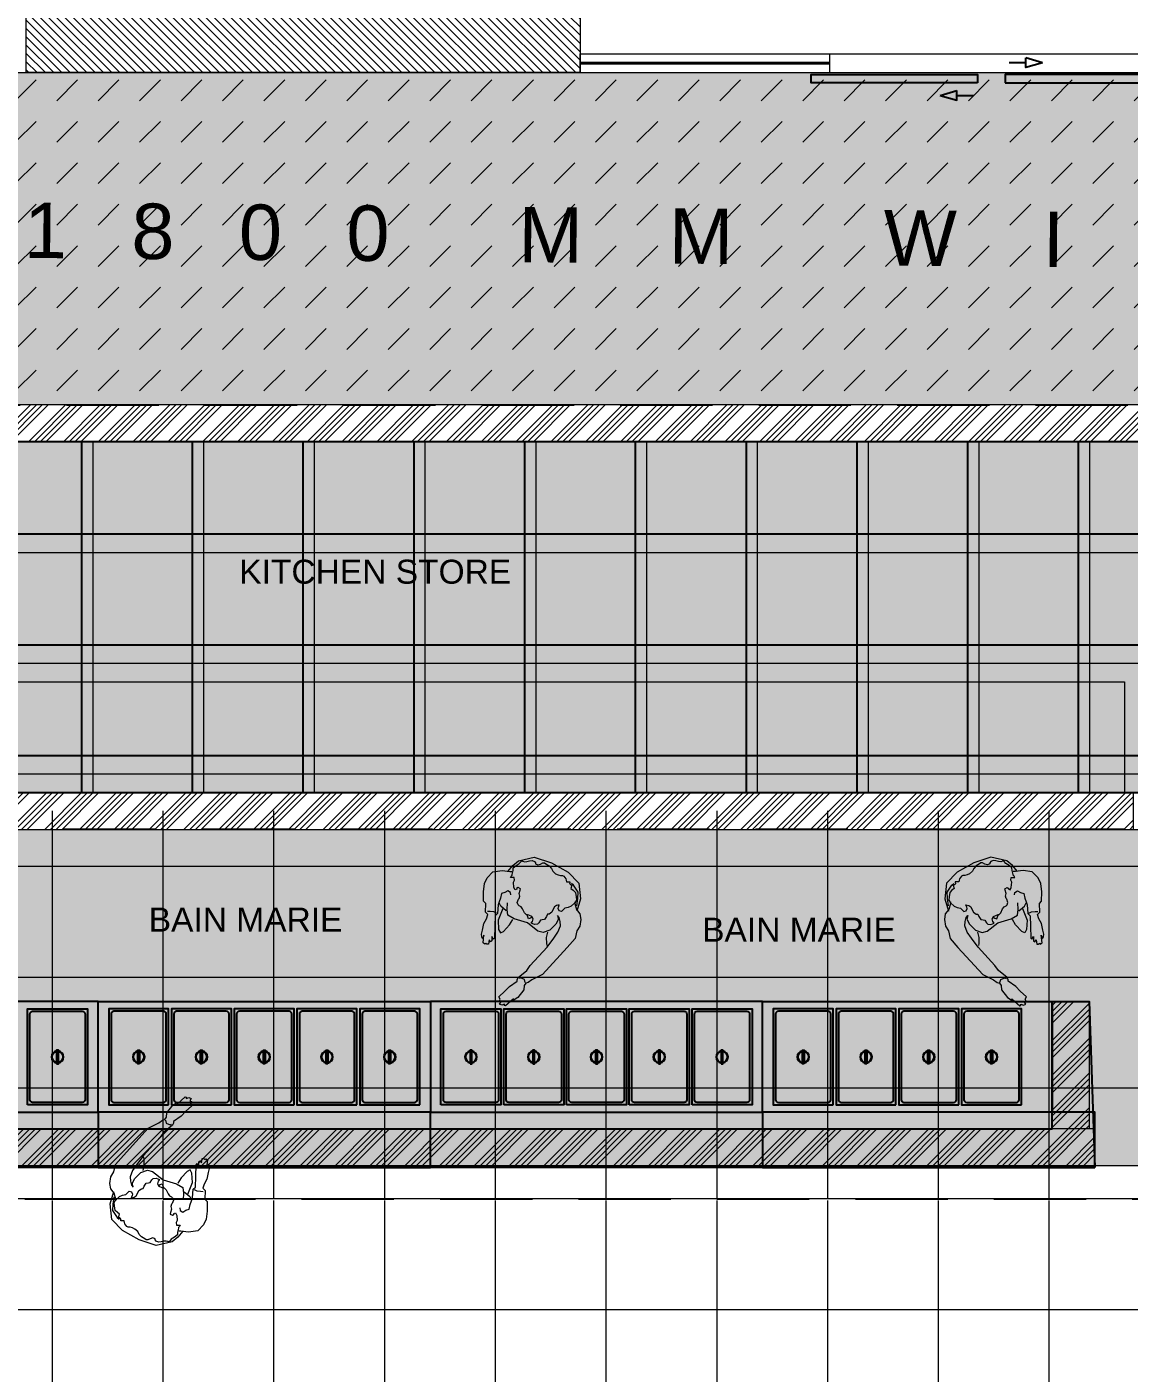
# Model space of a CAD drawing. Header units: millimetres. Extents: x 2335845 to 2509607, y 289014 to 361737.
# Drawn here: x 2375848 to 2381818, y 301757 to 309048 of the extents above; entities that cross this region are included whole.
import ezdxf

# ---------------------------------------------------------------- set-up
doc = ezdxf.new("R2010")
doc.units = ezdxf.units.MM
doc.linetypes.add('DASHED', pattern=[0.75, 0.5, -0.25])
for name, color, linetype, lineweight in [('150 mm WALL', 134, 'Continuous', 25), ('A-PLAN-COLUMN', 3, 'Continuous', 0), ('A-PLAN-RCC-HATCH', 8, 'Continuous', 13), ('AR_01_WALL', 134, 'Continuous', 20), ('AR_FURNITURE_MODULAR', 20, 'Continuous', 18), ('GLASS', 170, 'Continuous', 20), ('I-Human', 9, 'Continuous', 9), ('K - Equipment', 7, 'Continuous', 25), ('TOA-FC-GYPSUM', 250, 'Continuous', 5), ('TOA-FL-CPT-1', 8, 'Continuous', 5), ('TOA-FL-TILE-2', 8, 'Continuous', 5), ('TOA-FL-TILE-3', 8, 'Continuous', 5)]:
    doc.layers.add(name, color=color, linetype=linetype, lineweight=lineweight)
for name, color, linetype in [('DOOR', 5, 'Continuous'), ('FLOOR MARK', 7, 'Continuous'), ('I-FUR', 7, 'Continuous'), ('PASSAGE LINEOUT', 7, 'Continuous'), ('ROOM TEXT', 3, 'Continuous'), ('TOA-FC-MODULAR', 7, 'Continuous')]:
    doc.layers.add(name, color=color, linetype=linetype)
doc.styles.add('2MM', font='arial.ttf')
doc.styles.add('ARIAL', font='arial.ttf')
pattern_1 = [(135, (951725.34, 6184.83), (-94.29269, -94.29269), []), (135, (951725.34, 6216.26), (-94.29269, -94.29269), []), (135, (951725.34, 6247.69), (-94.29269, -94.29269), []), (135, (951725.34, 6279.12), (-94.29269, -94.29269), [])]

# ---------------------------------------------------------------- blocks, each defined once
blk = doc.blocks.new('FDFSDFD')
at = {"layer": 'I-Human'}
for p, q in [((-1774290.5, -879044.5), (-1774265.7, -879026.4)), ((-1774265.7, -879026.4), (-1774231.1, -879014.8)), ((-1774231.1, -879014.8), (-1774201.3, -879016.5)), ((-1774201.3, -879016.5), (-1774160.1, -879006.6)), ((-1774160.1, -879006.6), (-1774097.4, -879021.4)), ((-1774097.4, -879021.4), (-1773904.3, -879072.6)), ((-1774434, -879127), (-1774363.1, -879079.2)), ((-1774389.5, -879107.2), (-1774412.6, -879146.8)), ((-1774358.1, -879092.3), (-1774389.5, -879107.2)), ((-1774381.9, -879120.2), (-1774361.7, -879105.1)), ((-1774363.1, -879079.2), (-1774295.4, -879066)), ((-1774361.7, -879105.1), (-1774346.6, -879095)), ((-1774320.2, -879079.2), (-1774358.1, -879092.3)), ((-1774346.6, -879095), (-1774329.8, -879096.7)), ((-1774335.5, -879098.5), (-1774326.8, -879095.6)), ((-1774329.8, -879096.7), (-1774304.6, -879105.1)), ((-1774326.8, -879095.6), (-1774302, -879070.9)), ((-1774304.6, -879105.1), (-1774291.1, -879116.8)), ((-1774302, -879070.9), (-1774290.5, -879044.5)), ((-1774183.2, -879107.2), (-1774203, -879120.4)), ((-1774146.9, -879103.9), (-1774183.2, -879107.2)), ((-1774107.3, -879108.8), (-1774146.9, -879103.9)), ((-1774047.9, -879118.7), (-1774107.3, -879108.8)), ((-1773904.3, -879072.6), (-1773853.1, -879110.5)), ((-1773853.1, -879110.5), (-1773830, -879122)), ((-1774460.5, -879204.5), (-1774434, -879127)), ((-1774418.9, -879172.3), (-1774412.2, -879168.9)), ((-1774415.6, -879177.3), (-1774418.9, -879172.3)), ((-1774410.5, -879189.1), (-1774415.6, -879177.3)), ((-1774412.6, -879146.8), (-1774413.9, -879160.5)), ((-1774412.2, -879168.9), (-1774410.5, -879170.6)), ((-1774410.5, -879170.6), (-1774407.2, -879160.5)), ((-1774407.2, -879153.8), (-1774388.7, -879150.4)), ((-1774407.2, -879160.5), (-1774407.2, -879153.8)), ((-1774388.7, -879150.4), (-1774387, -879135.3)), ((-1774387, -879135.3), (-1774381.9, -879120.2)), ((-1774291.1, -879116.8), (-1774279.3, -879131.9)), ((-1774269.2, -879163.9), (-1774281, -879165.6)), ((-1774281, -879165.6), (-1774270.9, -879177.3)), ((-1774279.3, -879131.9), (-1774255.8, -879138.7)), ((-1774270.9, -879177.3), (-1774260.8, -879184)), ((-1774260.8, -879162.2), (-1774269.2, -879163.9)), ((-1774252.4, -879152.1), (-1774260.8, -879162.2)), ((-1774260.8, -879184), (-1774245.7, -879184)), ((-1774255.8, -879138.7), (-1774252.4, -879152.1)), ((-1774245.7, -879184), (-1774227.2, -879184)), ((-1774227.2, -879184), (-1774212, -879192.4)), ((-1774226.1, -879148.4), (-1774211.3, -879133.6)), ((-1774221.2, -879135.2), (-1774226.1, -879148.4)), ((-1774203, -879120.4), (-1774221.2, -879135.2)), ((-1774211.3, -879133.6), (-1774179.9, -879133.6)), ((-1774179.9, -879133.6), (-1774137, -879148.4)), ((-1774137, -879148.4), (-1774107.3, -879174.8)), ((-1774120.5, -879153.4), (-1774092.4, -879146.8)), ((-1774107.3, -879174.8), (-1774102.3, -879202.8)), ((-1774092.4, -879146.8), (-1774064.4, -879131.9)), ((-1774064.4, -879131.9), (-1774054.5, -879123.7)), ((-1773917.5, -879153.4), (-1774047.9, -879118.7)), ((-1773884.5, -879158.3), (-1773917.5, -879153.4)), ((-1773830, -879183), (-1773884.5, -879158.3)), ((-1773823.4, -879135.2), (-1773835, -879146.8)), ((-1773835, -879146.8), (-1773833.3, -879169.8)), ((-1773833.3, -879169.8), (-1773826.7, -879174.8)), ((-1773830, -879122), (-1773821.8, -879131.9)), ((-1773816.8, -879181.4), (-1773830, -879183)), ((-1773821.8, -879131.9), (-1773805.3, -879133.6)), ((-1773810.2, -879178.1), (-1773816.8, -879181.4)), ((-1773764, -879201.2), (-1773810.2, -879178.1)), ((-1773805.3, -879133.6), (-1773783.8, -879123.7)), ((-1773783.8, -879123.7), (-1773732.7, -879133.6)), ((-1773732.7, -879133.6), (-1773706.2, -879148.4)), ((-1773706.2, -879148.4), (-1773716.1, -879151.7)), ((-1773716.1, -879151.7), (-1773661.7, -879171.5)), ((-1773660, -879178.1), (-1773666.6, -879181.4)), ((-1773666.6, -879181.4), (-1773655.1, -879191.3)), ((-1773661.7, -879171.5), (-1773660, -879178.1)), ((-1774463.8, -879308.4), (-1774460.5, -879204.5)), ((-1774430.7, -879216), (-1774422.3, -879199.2)), ((-1774430.7, -879224.4), (-1774430.7, -879216)), ((-1774425.7, -879234.5), (-1774430.7, -879224.4)), ((-1774422.3, -879246.2), (-1774425.7, -879234.5)), ((-1774422.3, -879199.2), (-1774417.3, -879194.1)), ((-1774422.3, -879261.4), (-1774422.3, -879246.2)), ((-1774417.3, -879194.1), (-1774410.5, -879189.1)), ((-1774212, -879192.4), (-1774207, -879199.2)), ((-1774207, -879199.2), (-1774193.5, -879199.2)), ((-1774193.5, -879199.2), (-1774173.3, -879200.9)), ((-1774173.3, -879200.9), (-1774166.6, -879210.9)), ((-1774166.6, -879210.9), (-1774161.6, -879217.7)), ((-1774161.6, -879217.7), (-1774144.8, -879219.3)), ((-1774149.8, -879256.3), (-1774156.5, -879268.1)), ((-1774134.7, -879253), (-1774149.8, -879256.3)), ((-1774144.8, -879219.3), (-1774134.7, -879222.7)), ((-1774134.7, -879222.7), (-1774124.6, -879236.1)), ((-1774122.9, -879254.6), (-1774134.7, -879253)), ((-1774124.6, -879236.1), (-1774122.9, -879254.6)), ((-1774102.3, -879202.8), (-1774115.5, -879273.7)), ((-1773731, -879211.1), (-1773764, -879201.2)), ((-1773688.1, -879225.9), (-1773731, -879211.1)), ((-1773679.8, -879214.4), (-1773688.1, -879225.9)), ((-1773668.3, -879214.4), (-1773679.8, -879214.4)), ((-1773668.3, -879204.5), (-1773668.3, -879214.4)), ((-1773655.1, -879204.5), (-1773668.3, -879204.5)), ((-1773655.1, -879191.3), (-1773655.1, -879204.5)), ((-1774448.9, -879405.6), (-1774463.8, -879308.4)), ((-1774444.2, -879311.8), (-1774437.4, -879295)), ((-1774444.2, -879333.6), (-1774444.2, -879311.8)), ((-1774437.4, -879295), (-1774427.3, -879281.5)), ((-1774427.3, -879281.5), (-1774422.3, -879261.4)), ((-1774170, -879331.9), (-1774176.7, -879343.7)), ((-1774156.5, -879313.5), (-1774170, -879331.9)), ((-1774156.5, -879268.1), (-1774156.5, -879286.6)), ((-1774156.5, -879286.6), (-1774151.5, -879298.3)), ((-1774151.5, -879298.3), (-1774156.5, -879313.5)), ((-1774155.1, -879296.8), (-1774155.5, -879297.5)), ((-1774155.3, -879263.5), (-1774155.1, -879265.5)), ((-1774155.1, -879265.5), (-1774145.2, -879270.4)), ((-1774145.2, -879286.9), (-1774155.1, -879296.8)), ((-1774145.2, -879270.4), (-1774137, -879278.7)), ((-1774137, -879278.7), (-1774145.2, -879286.9)), ((-1774115.5, -879273.7), (-1774100.7, -879347.9)), ((-1774445.9, -879342), (-1774444.2, -879333.6)), ((-1774442.5, -879350.4), (-1774445.9, -879342)), ((-1774430.7, -879358.8), (-1774442.5, -879350.4)), ((-1774420.6, -879368.9), (-1774430.7, -879358.8)), ((-1774427.3, -879394.1), (-1774424, -879385.7)), ((-1774427.3, -879407.6), (-1774427.3, -879394.1)), ((-1774424, -879385.7), (-1774418.9, -879382.4)), ((-1774418.9, -879382.4), (-1774420.6, -879368.9)), ((-1774254.1, -879390.8), (-1774262.5, -879392.4)), ((-1774262.5, -879392.4), (-1774262.5, -879407.6)), ((-1774235.6, -879387.4), (-1774254.1, -879390.8)), ((-1774223.8, -879377.3), (-1774235.6, -879387.4)), ((-1774212, -879375.6), (-1774223.8, -879377.3)), ((-1774207, -879377.3), (-1774212, -879375.6)), ((-1774188.5, -879374), (-1774207, -879377.3)), ((-1774178.4, -879363.9), (-1774188.5, -879374)), ((-1774176.7, -879357.2), (-1774178.4, -879363.9)), ((-1774176.7, -879343.7), (-1774176.7, -879357.2)), ((-1774104, -879387.5), (-1774128.7, -879405.6)), ((-1774100.7, -879347.9), (-1774104, -879387.5)), ((-1774061.1, -879354.5), (-1774095.7, -879352.9)), ((-1774014.9, -879367.7), (-1774061.1, -879354.5)), ((-1774054.5, -879422.1), (-1774011.6, -879395.8)), ((-1774018.2, -879422.1), (-1773960.4, -879394.1)), ((-1774000, -879379.3), (-1774014.9, -879367.7)), ((-1774011.6, -879395.8), (-1774000, -879379.3)), ((-1773960.4, -879394.1), (-1773952.1, -879395.8)), ((-1773952.1, -879395.8), (-1773960.4, -879410.6)), ((-1773960.4, -879410.6), (-1773940.6, -879400.7)), ((-1773940.6, -879400.7), (-1773932.3, -879404)), ((-1773932.3, -879404), (-1773937.3, -879415.5)), ((-1774391.1, -879471.6), (-1774448.9, -879405.6)), ((-1774418.9, -879419.3), (-1774427.3, -879407.6)), ((-1774408.8, -879431.1), (-1774418.9, -879419.3)), ((-1774402.1, -879441.2), (-1774408.8, -879431.1)), ((-1774400.4, -879451.3), (-1774402.1, -879441.2)), ((-1774400.4, -879461.4), (-1774400.4, -879451.3)), ((-1774398.8, -879459.7), (-1774400.4, -879461.4)), ((-1774395.4, -879458), (-1774398.8, -879459.7)), ((-1774380.2, -879461.4), (-1774395.4, -879458)), ((-1774354.8, -879488.1), (-1774391.1, -879471.6)), ((-1774363.4, -879471.4), (-1774380.2, -879461.4)), ((-1774344.9, -879479.8), (-1774363.4, -879471.4)), ((-1774331.5, -879473.1), (-1774344.9, -879479.8)), ((-1774309.6, -879468.1), (-1774331.5, -879473.1)), ((-1774318.5, -879488.1), (-1774323.7, -879477)), ((-1774306.2, -879466.4), (-1774309.6, -879468.1)), ((-1774299.5, -879469.8), (-1774306.2, -879466.4)), ((-1774287.7, -879442.9), (-1774299.5, -879451.3)), ((-1774299.5, -879451.3), (-1774292.8, -879464.7)), ((-1774291.1, -879469.8), (-1774299.5, -879469.8)), ((-1774292.8, -879464.7), (-1774291.1, -879469.8)), ((-1774276, -879442.9), (-1774287.7, -879442.9)), ((-1774252.4, -879427.7), (-1774276, -879442.9)), ((-1774262.5, -879407.6), (-1774252.4, -879412.6)), ((-1774252.4, -879412.6), (-1774250.7, -879409.3)), ((-1774244, -879416), (-1774252.4, -879427.7)), ((-1774250.7, -879409.3), (-1774244, -879416)), ((-1774219.5, -879432), (-1774221.2, -879448.5)), ((-1774221.2, -879448.5), (-1774204.7, -879458.4)), ((-1774208, -879423.8), (-1774219.5, -879432)), ((-1774204.7, -879458.4), (-1774191.4, -879471.6)), ((-1774191.4, -879471.6), (-1774166.7, -879465)), ((-1774166.7, -879465), (-1774145.2, -879461.7)), ((-1774128.7, -879405.6), (-1774161.7, -879420.5)), ((-1774145.2, -879461.7), (-1774128.7, -879460.1)), ((-1774128.7, -879443.6), (-1774140.3, -879460.1)), ((-1774120.5, -879405.6), (-1774128.7, -879443.6)), ((-1774128.7, -879460.1), (-1774085.8, -879441.9)), ((-1774122.1, -879428.7), (-1774054.5, -879422.1)), ((-1774085.8, -879441.9), (-1774069.3, -879446.9)), ((-1774084.2, -879446.9), (-1774084.2, -879463.4)), ((-1774084.2, -879463.4), (-1774077.6, -879481.5)), ((-1774069.3, -879446.9), (-1774018.2, -879422.1)), ((-1773968.7, -879471.6), (-1774003.3, -879481.5)), ((-1773945.5, -879466.7), (-1773968.7, -879471.6)), ((-1773909.2, -879437), (-1773947.2, -879451.8)), ((-1773947.2, -879451.8), (-1773929, -879450.2)), ((-1773934, -879458.4), (-1773945.5, -879466.7)), ((-1773937.3, -879415.5), (-1773915.8, -879407.3)), ((-1773929, -879450.2), (-1773934, -879458.4)), ((-1773915.8, -879407.3), (-1773910.9, -879415.5)), ((-1773910.9, -879415.5), (-1773914.2, -879423.8)), ((-1773914.2, -879423.8), (-1773907.6, -879425.4)), ((-1773907.6, -879425.4), (-1773909.2, -879437)), ((-1774313.6, -879496.3), (-1774354.8, -879488.1)), ((-1774303.7, -879526), (-1774318.5, -879488.1)), ((-1774274, -879567.2), (-1774303.7, -879526)), ((-1774110.6, -879539.2), (-1774155.1, -879563.9)), ((-1774104, -879522.7), (-1774110.6, -879539.2)), ((-1774061.1, -879502.9), (-1774104, -879522.7)), ((-1774077.6, -879481.5), (-1774071, -879494.7)), ((-1774056.1, -879484.8), (-1774061.1, -879502.9)), ((-1774033, -879481.5), (-1774056.1, -879484.8)), ((-1774003.3, -879481.5), (-1774033, -879481.5)), ((-1774231.1, -879580.4), (-1774274, -879567.2)), ((-1774198, -879578.8), (-1774231.1, -879580.4)), ((-1774155.1, -879563.9), (-1774198, -879578.8))]:
    blk.add_line(p, q, dxfattribs=at)
blk = doc.blocks.new('Block-7 Lift Core')
at = {"layer": 'A-PLAN-RCC-HATCH'}
h = blk.add_hatch(dxfattribs=at)
h.set_pattern_fill('ANSI31', color=256, scale=10, angle=270, style=0)
h.set_pattern_definition([(315, (-209450, -299000), (22.4506403, 22.4506403), [])])
h.paths.add_polyline_path([(-2250, -7400), (-5250, -7400), (-5250, -7100), (-2250, -7100)])
at = {"layer": 'A-PLAN-COLUMN', "elevation": 0}
blk.add_lwpolyline([(-2250, -7400), (-5250, -7400), (-5250, -7100), (-2250, -7100)], close=True, dxfattribs=at)
blk = doc.blocks.new('CHOREE')
blk.add_blockref('Block-7 Lift Core', (-17467.8, -2050.2))
blk = doc.blocks.new('BIG CHOORE')
blk.add_blockref('CHOREE', (-2408, -1909))
blk = doc.blocks.new('*U909')
at = {"layer": 'AR_01_WALL'}
h = blk.add_hatch(dxfattribs=at)
h.set_pattern_fill('ANSI34', color=8, scale=7, angle=90)
h.set_pattern_definition(pattern_1)
h.paths.add_polyline_path([(284136.8, 139951.4), (291725.5, 139951.4), (291725.5, 139751.4), (284136.8, 139751.4)])
blk.add_lwpolyline([(284136.8, 139951.4), (291725.5, 139951.4), (291725.5, 139751.4), (284136.8, 139751.4), (284136.8, 139951.4)], dxfattribs=at)
blk = doc.blocks.new('*U915')
at = {"layer": 'AR_01_WALL'}
h = blk.add_hatch(dxfattribs=at)
h.set_pattern_fill('ANSI34', color=8, scale=7, angle=90)
h.set_pattern_definition(pattern_1)
h.paths.add_polyline_path([(284136.8, 139951.4), (293125.8, 139951.4), (293125.8, 139751.4), (284136.8, 139751.4)])
blk.add_lwpolyline([(284136.8, 139951.4), (293125.8, 139951.4), (293125.8, 139751.4), (284136.8, 139751.4), (284136.8, 139951.4)], dxfattribs=at)
blk = doc.blocks.new('*U916')
at = {"layer": 'AR_01_WALL'}
h = blk.add_hatch(dxfattribs=at)
h.set_pattern_fill('ANSI34', color=8, scale=7, angle=90)
h.set_pattern_definition(pattern_1)
h.paths.add_polyline_path([(284136.8, 139951.4), (291336.8, 139951.4), (291336.8, 139751.4), (284136.8, 139751.4)])
blk.add_lwpolyline([(284136.8, 139951.4), (291336.8, 139951.4), (291336.8, 139751.4), (284136.8, 139751.4), (284136.8, 139951.4)], dxfattribs=at)
blk = doc.blocks.new('*U920')
at = {"layer": 'AR_01_WALL'}
h = blk.add_hatch(dxfattribs=at)
h.set_pattern_fill('ANSI34', color=8, scale=7, angle=90)
h.set_pattern_definition(pattern_1)
h.paths.add_polyline_path([(284136.8, 139951.4), (284826.3, 139951.4), (284826.3, 139751.4), (284136.8, 139751.4)])
blk.add_lwpolyline([(284136.8, 139951.4), (284826.3, 139951.4), (284826.3, 139751.4), (284136.8, 139751.4), (284136.8, 139951.4)], dxfattribs=at)

msp = doc.modelspace()

# ---------------------------------------------------------------- hatches: boundary and pattern name
at = {"layer": 'TOA-FC-GYPSUM'}
h = msp.add_hatch(dxfattribs=at)
h.set_pattern_fill('DASH', color=252, scale=50, angle=45)
h.set_pattern_definition([(45, (2408113.76, 309771.23), (0, 224.5064), [158.75, -158.75])])
h.paths.add_polyline_path([(2395213.265, 307001.634), (2374743.078, 307001.634), (2374743.078, 308801.624), (2395213.265, 308801.624)])
h = msp.add_hatch(dxfattribs=at)
h.set_pattern_fill('DASH', color=252, scale=50, angle=45)
h.set_pattern_definition([(45, (90021.14, 24146.98), (0, 224.506403), [158.75, -158.75])])
edge = h.paths.add_edge_path()
edge.add_line((2394228.73, 302880.228), (2361837.845, 302880.228))
edge.add_arc((2362325.55, 304175.771), 1384.301, 194.5633508, 249.3711999, ccw=False)
edge.add_line((2360985.727, 303827.688), (2360985.727, 306907.174))
edge.add_line((2360985.727, 306907.174), (2372044.682, 306901.61))
edge.add_line((2372044.682, 306901.61), (2372044.683, 304701.624))
edge.add_line((2372044.683, 304701.624), (2384044.683, 304701.624))
edge.add_line((2384044.683, 304701.624), (2384044.683, 306901.625))
edge.add_line((2384044.683, 306901.625), (2395185.727, 306907.174))
edge.add_line((2395185.727, 306907.174), (2395185.727, 303827.688))
edge.add_arc((2394120.702, 304127.005), 1106.286, 276.4346417, 344.3023879, ccw=False)
at = {"layer": 'TOA-FC-MODULAR'}
h = msp.add_hatch(dxfattribs=at)
h.set_pattern_fill('_USER', color=252, scale=600, angle=270, double=1, pattern_type=0)
h.set_pattern_definition([(270, (2383944.7, 306901.6), (600, -1e-13), []), (0, (2383944.7, 306901.6), (0, 600), [])])
h.paths.add_polyline_path([(2372694.682, 306801.624), (2372694.682, 305701.624), (2373044.683, 305701.624), (2373049.42, 304901.629), (2383049.42, 304901.618), (2383044.683, 305701.624), (2383394.683, 305701.625), (2383394.682, 306801.641)])
h = msp.add_hatch(dxfattribs=at)
h.set_pattern_fill('AR-SAND', color=253, scale=4.3)
h.set_pattern_definition([(37.5, (2408113.76, 309771.23), (-6.8801, 210.4477), [0, -166.0144, 0, -185.674, 0, -177.4825]), (7.5, (2408113.76, 309771.23), (193.295, 308.2348), [0, -89.5604, 0, -149.6314, 0, -57.3405]), (327.5, (2407979.42, 309771.23), (340.1267, 0.618), [0, -54.61, 0, -196.596, 0, -256.667]), (317.5, (2407979.42, 309771.23), (328.3293, 95.8596), [0, -27.305, 0, -128.8796, 0, -147.447])])
h.paths.add_polyline_path([(2372694.682, 306801.624), (2372694.682, 305701.624), (2373044.683, 305701.624), (2373049.42, 304901.629), (2383049.42, 304901.618), (2383044.683, 305701.624), (2383394.683, 305701.625), (2383394.682, 306801.641)])
at = {"layer": 'TOA-FL-CPT-1', "true_color": 0xc7c8ca}
h = msp.add_hatch(dxfattribs=at)
h.set_pattern_fill('AR-PARQ1', color=9, scale=3)
h.set_pattern_definition([(90, (54538.6, -6708.4), (-914.4, 914.4), [914.4, -914.4]), (90, (54691, -6708.4), (-914.4, 914.4), [914.4, -914.4]), (90, (54843.4, -6708.4), (-914.4, 914.4), [914.4, -914.4]), (90, (54995.8, -6708.4), (-914.4, 914.4), [914.4, -914.4]), (90, (55148.2, -6708.4), (-914.4, 914.4), [914.4, -914.4]), (90, (55300.6, -6708.4), (-914.4, 914.4), [914.4, -914.4]), (90, (55453, -6708.4), (-914.4, 914.4), [914.4, -914.4]), (0, (54538.6, -5794), (914.4, -914.4), [914.4, -914.4]), (0, (54538.6, -5641.6), (914.4, -914.4), [914.4, -914.4]), (0, (54538.6, -5489.2), (914.4, -914.4), [914.4, -914.4]), (0, (54538.6, -5336.8), (914.4, -914.4), [914.4, -914.4]), (0, (54538.6, -5184.4), (914.4, -914.4), [914.4, -914.4]), (0, (54538.6, -5032), (914.4, -914.4), [914.4, -914.4]), (0, (54538.6, -4879.6), (914.4, -914.4), [914.4, -914.4])])
h.paths.add_polyline_path([(2344950.518, 323601.624), (2348044.691, 323601.624), (2348044.691, 308801.624), (2344978.375, 308801.624), (2344983.023, 307001.553), (2351045.878, 307001.608), (2351044.683, 304701.624), (2350244.683, 304670.094), (2350244.683, 294701.624), (2352811.835, 294701.622), (2352811.821, 307001.631), (2405044.683, 307005.059), (2405044.683, 327701.624), (2410595.745, 327701.624), (2410609.803, 329501.624), (2408605.34, 329501.624), (2411484.683, 335301.624), (2408440.262, 335301.624), (2406365.488, 331122.307), (2403244.678, 328001.969), (2403244.795, 325600.805), (2384290.648, 325598.809), (2384290.648, 323607.372), (2375885.176, 323603.528), (2375861.465, 325602.978), (2360226.195, 325602.091), (2360226.052, 334601.937), (2375945.229, 334602.179), (2375945.229, 331031.373), (2376972.789, 331510.903), (2389391.537, 331510.903), (2389391.537, 331810.72), (2389491.628, 331810.72), (2389491.53, 331510.903), (2391791.53, 331510.903), (2391791.531, 333010.881), (2389491.53, 333010.881), (2389491.531, 332710.861), (2389391.537, 332710.861), (2389391.54, 333010.905), (2377622.511, 333011.008), (2377622.511, 336459.845), (2386144.742, 336459.853), (2386144.683, 337701.624), (2376094.699, 337701.624), (2376094.724, 335802.062), (2362938.321, 335802.061), (2362938.326, 340629.119), (2359023.456, 340413.419), (2359023.899, 325602.053), (2352244.614, 325602.052), (2352244.655, 339888.472), (2350244.683, 339753.79), (2350259.797, 327701.624), (2351044.683, 327701.624), (2351043.518, 325401.69), (2344945.863, 325401.675)])
h.paths.add_polyline_path([(2365719.683, 323601.624), (2395044.683, 323601.624), (2395044.683, 322741.298), (2398494.622, 322751.666), (2398494.622, 323601.624), (2403544.687, 323601.624), (2403544.687, 308801.634), (2365719.683, 308801.634)], flags=16)
h.paths.add_polyline_path([(2349719.689, 323601.683), (2365719.683, 323601.683), (2365719.683, 308801.624), (2349719.689, 308801.624)], flags=16)
at = {"layer": 'TOA-FL-TILE-2', "true_color": 0x5e67af}
h = msp.add_hatch(dxfattribs=at)
h.set_pattern_fill('_USER', color=165, scale=600, double=1, pattern_type=0)
h.set_pattern_definition([(0, (2360385.7, 304501.64), (0, 600), []), (90, (2360385.7, 304501.64), (-600, 4e-14), [])])
h.paths.add_polyline_path([(2385585.726, 306901.625), (2384044.683, 306901.625), (2384044.683, 304701.624), (2372044.683, 304701.624), (2372044.682, 306901.61), (2370585.713, 306901.625), (2370585.714, 302701.637), (2385585.714, 302701.637)])
at = {"layer": 'TOA-FL-TILE-3'}
h = msp.add_hatch(dxfattribs=at)
h.set_pattern_fill('_USER', color=253, scale=600, double=1, pattern_type=0)
h.set_pattern_definition([(0, (2357985.7, 306901.64), (0, 600), []), (90, (2357985.7, 306901.64), (-600, 4e-14), [])])
h.paths.add_polyline_path([(2367585.714, 306904.403), (2360985.727, 306903.711), (2360985.727, 302699.07), (2367585.714, 302699.763)], flags=17)
edge = h.paths.add_edge_path(flags=16)
edge.add_line((2361443.619, 301499.697), (2375246.92, 301499.697))
edge.add_arc((2374696.248, 301062.795), 702.939, 11.2305438, 38.4284407, ccw=False)
edge.add_line((2375385.727, 301199.697), (2375385.727, 295200.745))
edge.add_arc((2375087.434, 295199.933), 298.294, -90.1357827, 0.1559458, ccw=False)
edge.add_line((2375086.727, 294901.64), (2361443.619, 294900.745))
edge.add_arc((2361668.237, 295743.023), 871.714, 218.4683474, 255.0678575, ccw=False)
edge.add_line((2360985.727, 295200.745), (2360985.727, 301199.697))
edge.add_arc((2361668.237, 300657.419), 871.714, 104.9321425, 141.5316526, ccw=False)
h.paths.add_polyline_path([(2385585.726, 306901.625), (2384044.683, 306901.625), (2384044.683, 304701.624), (2372044.683, 304701.624), (2372044.682, 306901.61), (2370585.713, 306901.625), (2370585.714, 302691.494), (2385585.728, 302691.494)], flags=16)
h.paths.add_polyline_path([(2388585.727, 306905.815), (2395185.714, 306905.815), (2395185.714, 302735.166), (2388585.727, 302735.166)], flags=17)
edge = h.paths.add_edge_path(flags=16)
edge.add_line((2381085.727, 294901.64), (2395185.727, 294901.637))
edge.add_line((2395185.727, 294901.637), (2395185.727, 301214.879))
edge.add_arc((2394379.187, 300406.596), 1141.854, 45.0618798, 73.270422)
edge.add_line((2394707.875, 301500.119), (2381061.98, 301500.699))
edge.add_arc((2381085.982, 301201.086), 300.572, 94.5801913, 177.3698138)
edge.add_line((2380785.727, 301214.879), (2380785.727, 295219.957))
edge.add_arc((2381114.134, 295228.94), 328.53, 181.5667235, 265.0395689)
edge = h.paths.add_edge_path(flags=16)
edge.add_line((2396947.437, 304501.637), (2403023.991, 304501.637))
edge.add_arc((2403124.87, 304939.657), 449.487, 257.0306227, 388.1366233)
edge.add_line((2403585.714, 305151.624), (2403585.714, 306900.873))
edge.add_line((2403585.714, 306900.873), (2396385.713, 306901.631))
edge.add_line((2396385.713, 306901.631), (2396385.715, 305151.624))
edge.add_arc((2396864.29, 304997.497), 502.782, 162.1486296, 279.5188754)
h.paths.add_polyline_path([(2396385.714, 294901.64), (2396385.714, 301501.637), (2403585.713, 301501.637), (2403585.713, 294901.637)], flags=16)
edge = h.paths.add_edge_path()
edge.add_line((2357985.714, 306901.626), (2357985.73, 303901.639))
edge.add_line((2357985.73, 303901.639), (2359785.722, 303901.635))
edge.add_line((2359785.722, 303901.635), (2359785.714, 295501.637))
edge.add_line((2359785.714, 295501.637), (2357885.725, 295501.637))
edge.add_line((2357885.725, 295501.637), (2357884.218, 295843.515))
edge.add_line((2357884.218, 295843.515), (2352910.328, 295843.52))
edge.add_line((2352910.328, 295843.52), (2352911.835, 294601.622))
edge.add_line((2352911.835, 294601.622), (2351044.683, 294601.622))
edge.add_line((2351044.683, 294601.622), (2351044.683, 293701.624))
edge.add_line((2351044.683, 293701.624), (2350244.683, 293701.624))
edge.add_line((2350244.683, 293701.624), (2350244.683, 291915.217))
edge.add_arc((2372334.758, -28802.036), 321477.103, 83.98092871, 93.94014429, ccw=False)
edge.add_line((2406044.683, 290902.779), (2406044.683, 296951.624))
edge.add_line((2406044.683, 296951.624), (2405044.683, 296951.624))
edge.add_line((2405044.683, 296951.624), (2405044.633, 306905.059))
edge.add_line((2405044.633, 306905.059), (2387537.951, 306905.039))
edge.add_line((2387537.951, 306905.039), (2387537.947, 307005.814))
edge.add_line((2387537.947, 307005.814), (2386486.979, 307003.831))
edge.add_line((2386486.979, 307003.831), (2386485.042, 306905.037))
edge.add_line((2386485.042, 306905.037), (2384044.683, 306905.035))
edge.add_line((2384044.683, 306905.035), (2384044.684, 305701.624))
edge.add_line((2384044.684, 305701.624), (2383044.683, 305701.624))
edge.add_line((2383044.683, 305701.624), (2383044.683, 304801.624))
edge.add_line((2383044.683, 304801.624), (2373044.683, 304801.624))
edge.add_line((2373044.683, 304801.624), (2373044.683, 305701.624))
edge.add_line((2373044.683, 305701.624), (2372044.683, 305701.624))
edge.add_line((2372044.683, 305701.624), (2372044.682, 306901.628))
edge.add_line((2372044.682, 306901.628), (2369610.529, 306901.551))
edge.add_line((2369610.529, 306901.551), (2369610.532, 307002.744))
edge.add_line((2369610.532, 307002.744), (2368560.531, 307002.665))
edge.add_line((2368560.531, 307002.665), (2368560.527, 306901.51))
edge.add_line((2368560.527, 306901.51), (2357985.714, 306901.644))
h = msp.add_hatch(dxfattribs=at)
h.set_pattern_fill('_USER', color=253, scale=600, angle=90, double=1, pattern_type=0)
h.set_pattern_definition([(90, (2374405.66, 306801.6), (-600, 4e-14), []), (180, (2374405.66, 306801.6), (-7e-14, -600), [])])
h.paths.add_polyline_path([(2372694.682, 306801.633), (2372694.682, 305701.624), (2373044.683, 305701.624), (2373049.42, 304901.629), (2383049.42, 304901.618), (2383044.683, 305701.624), (2383394.683, 305701.617), (2383394.682, 306801.633)])

# ---------------------------------------------------------------- linework, layer by layer
at = {"elevation": 0}
msp.add_lwpolyline([(2372694.682, 306801.624), (2372694.682, 305701.624), (2373044.683, 305701.624), (2373049.42, 304901.629), (2383049.42, 304901.618), (2383044.683, 305701.624), (2383394.683, 305701.625), (2383394.682, 306801.641)], close=True, dxfattribs=at)
at = {"layer": '150 mm WALL'}
msp.add_lwpolyline([(2374433.287, 302869.792), (2374433.287, 303769.792), (2374633.287, 303769.792), (2374633.287, 303080.228), (2381401.532, 303080.228), (2381401.532, 303769.53), (2381601.532, 303769.792), (2381633.287, 302869.792)], dxfattribs=at)
at = {"layer": 'AR_FURNITURE_MODULAR', "elevation": 0}
msp.add_lwpolyline([(2381794.26, 304901.623), (2374304.58, 304901.623), (2374304.364, 305501.623), (2381794.045, 305501.623)], close=True, dxfattribs=at)
msp.add_lwpolyline([(2381794.26, 304901.623), (2374304.58, 304901.623), (2374304.364, 305501.623), (2381794.045, 305501.623)], close=True, dxfattribs=at)
at = {"layer": 'DOOR', "elevation": 0}
for points in [[(2381349.011, 308854.537), (2381258.809, 308880.576)], [(2381349.011, 308854.537), (2381258.809, 308828.498), (2381258.809, 308880.576)], [(2381258.809, 308854.537), (2381168.606, 308854.537)], [(2380795.208, 308677.18), (2380885.41, 308703.219)], [(2380795.208, 308677.18), (2380885.41, 308651.141), (2380885.41, 308703.219)], [(2380885.41, 308677.18), (2380975.613, 308677.18)]]:
    msp.add_lwpolyline(points, dxfattribs=at)
for points in [[(2380997.109, 308744.78), (2380096.673, 308744.78), (2380096.673, 308789.78), (2380997.109, 308789.78)], [(2381147.109, 308744.78), (2382046.673, 308744.78), (2382046.673, 308789.78), (2381147.109, 308789.78)]]:
    msp.add_lwpolyline(points, close=True, dxfattribs=at)
at = {"layer": 'FLOOR MARK', "color": 8, "linetype": 'DASHED', "ltscale": 1000}
msp.add_lwpolyline([(2344950.518, 323601.624), (2348044.691, 323601.624), (2348044.691, 308801.624), (2344944.683, 308801.624), (2344944.683, 307001.553), (2351045.878, 307001.608), (2351044.683, 304701.624), (2350244.683, 304701.624), (2350244.683, 294701.624), (2352811.835, 294701.622), (2352811.821, 307001.631), (2405044.706, 307001.633)], dxfattribs=at)
at = {"layer": 'FLOOR MARK', "linetype": 'DASHED', "ltscale": 1000}
msp.add_lwpolyline([(2385585.726, 306901.625), (2384044.683, 306901.625), (2384044.683, 304701.624), (2372044.683, 304701.624), (2372044.682, 306901.61), (2370585.713, 306901.625), (2370585.714, 302701.637), (2385585.714, 302701.637)], close=True, dxfattribs=at)
at = {"layer": 'GLASS'}
msp.add_line((2378844.683, 308903.118), (2383344.673, 308903.118), dxfattribs=at)
at = {"layer": 'GLASS', "color": 4, "lineweight": 40, "true_color": 0x00ffff}
msp.add_line((2380194.656, 308852.371), (2378844.683, 308852.371), dxfattribs=at)
at = {"layer": 'GLASS', "elevation": 0}
for points in [[(2378844.683, 308801.624), (2378844.683, 308903.118)], [(2380194.656, 308903.118), (2380194.656, 308801.624)]]:
    msp.add_lwpolyline(points, dxfattribs=at)
at = {"layer": 'K - Equipment'}
for points in [[(2374633.287, 303769.53), (2374633.287, 303169.792), (2376233.287, 303169.792), (2376233.287, 303769.792), (2374433.287, 303769.792)], [(2378033.287, 303769.53), (2378033.287, 303169.792), (2376233.287, 303169.792), (2376233.287, 303769.792), (2378033.287, 303769.792)], [(2378033.287, 303769.53), (2378033.287, 303169.792), (2379833.287, 303169.792), (2379833.287, 303769.792), (2378033.287, 303769.792)], [(2381401.532, 303769.53), (2381401.532, 303169.792), (2379833.287, 303169.792), (2379833.287, 303769.792), (2381401.532, 303769.53)], [(2374433.287, 302869.792), (2374433.287, 303169.792), (2376233.287, 303169.792), (2376233.287, 302869.792), (2374433.287, 302869.792)], [(2378033.287, 302869.792), (2378033.287, 303169.792), (2376233.287, 303169.792), (2376233.287, 302869.792), (2378033.287, 302869.792)], [(2378033.287, 302869.792), (2378033.287, 303169.792), (2379833.287, 303169.792), (2379833.287, 302869.792), (2378033.287, 302869.792)], [(2381633.287, 302869.792), (2381633.287, 303169.792), (2379833.287, 303169.792), (2379833.287, 302869.792), (2381633.287, 302869.792)]]:
    msp.add_lwpolyline(points, dxfattribs=at)
for points in [[(2375850.913, 303209.661), (2375850.913, 303729.661), (2376175.913, 303729.661), (2376175.913, 303209.661)], [(2376615.661, 303209.661), (2376615.661, 303729.661), (2376290.661, 303729.661), (2376290.661, 303209.661)], [(2376955.698, 303209.661), (2376955.698, 303729.661), (2376630.698, 303729.661), (2376630.698, 303209.661)], [(2377295.735, 303209.661), (2377295.735, 303729.661), (2376970.735, 303729.661), (2376970.735, 303209.661)], [(2377635.772, 303209.661), (2377635.772, 303729.661), (2377310.772, 303729.661), (2377310.772, 303209.661)], [(2377975.809, 303209.661), (2377975.809, 303729.661), (2377650.809, 303729.661), (2377650.809, 303209.661)], [(2378090.765, 303209.661), (2378090.765, 303729.661), (2378415.765, 303729.661), (2378415.765, 303209.661)], [(2378430.802, 303209.661), (2378430.802, 303729.661), (2378755.802, 303729.661), (2378755.802, 303209.661)], [(2378770.839, 303209.661), (2378770.839, 303729.661), (2379095.839, 303729.661), (2379095.839, 303209.661)], [(2379110.876, 303209.661), (2379110.876, 303729.661), (2379435.876, 303729.661), (2379435.876, 303209.661)], [(2379450.913, 303209.661), (2379450.913, 303729.661), (2379775.913, 303729.661), (2379775.913, 303209.661)], [(2380215.661, 303209.661), (2380215.661, 303729.661), (2379890.661, 303729.661), (2379890.661, 303209.661)], [(2380555.698, 303209.661), (2380555.698, 303729.661), (2380230.698, 303729.661), (2380230.698, 303209.661)], [(2380895.735, 303209.661), (2380895.735, 303729.661), (2380570.735, 303729.661), (2380570.735, 303209.661)], [(2381235.772, 303209.661), (2381235.772, 303729.661), (2380910.772, 303729.661), (2380910.772, 303209.661)], [(2376008.709, 303431.949), (2376018.013, 303431.949), (2376018.013, 303506.584), (2376008.709, 303506.584)], [(2376457.865, 303431.949), (2376448.561, 303431.949), (2376448.561, 303506.584), (2376457.865, 303506.584)], [(2376797.902, 303431.949), (2376788.598, 303431.949), (2376788.598, 303506.584), (2376797.902, 303506.584)], [(2377137.939, 303431.949), (2377128.635, 303431.949), (2377128.635, 303506.584), (2377137.939, 303506.584)], [(2377477.976, 303431.949), (2377468.672, 303431.949), (2377468.672, 303506.584), (2377477.976, 303506.584)], [(2377818.013, 303431.949), (2377808.709, 303431.949), (2377808.709, 303506.584), (2377818.013, 303506.584)], [(2378248.561, 303431.949), (2378257.865, 303431.949), (2378257.865, 303506.584), (2378248.561, 303506.584)], [(2378588.598, 303431.949), (2378597.902, 303431.949), (2378597.902, 303506.584), (2378588.598, 303506.584)], [(2378928.635, 303431.949), (2378937.939, 303431.949), (2378937.939, 303506.584), (2378928.635, 303506.584)], [(2379268.672, 303431.949), (2379277.976, 303431.949), (2379277.976, 303506.584), (2379268.672, 303506.584)], [(2379608.709, 303431.949), (2379618.013, 303431.949), (2379618.013, 303506.584), (2379608.709, 303506.584)], [(2380057.865, 303431.949), (2380048.561, 303431.949), (2380048.561, 303506.584), (2380057.865, 303506.584)], [(2380397.902, 303431.949), (2380388.598, 303431.949), (2380388.598, 303506.584), (2380397.902, 303506.584)], [(2380737.939, 303431.949), (2380728.635, 303431.949), (2380728.635, 303506.584), (2380737.939, 303506.584)], [(2381077.976, 303431.949), (2381068.672, 303431.949), (2381068.672, 303506.584), (2381077.976, 303506.584)]]:
    msp.add_lwpolyline(points, close=True, dxfattribs=at)
for points in [[(2375863.913, 303237.661), (2375863.913, 303701.661, -0.41421356), (2375878.913, 303716.661), (2376147.913, 303716.661, -0.41421356), (2376162.913, 303701.661), (2376162.913, 303237.661, -0.41421356), (2376147.913, 303222.661), (2375878.913, 303222.661, -0.41421356)], [(2376602.661, 303237.661), (2376602.661, 303701.661, 0.41421356), (2376587.661, 303716.661), (2376318.661, 303716.661, 0.41421356), (2376303.661, 303701.661), (2376303.661, 303237.661, 0.41421356), (2376318.661, 303222.661), (2376587.661, 303222.661, 0.41421356)], [(2376942.698, 303237.661), (2376942.698, 303701.661, 0.41421356), (2376927.698, 303716.661), (2376658.698, 303716.661, 0.41421356), (2376643.698, 303701.661), (2376643.698, 303237.661, 0.41421356), (2376658.698, 303222.661), (2376927.698, 303222.661, 0.41421356)], [(2377282.735, 303237.661), (2377282.735, 303701.661, 0.41421356), (2377267.735, 303716.661), (2376998.735, 303716.661, 0.41421356), (2376983.735, 303701.661), (2376983.735, 303237.661, 0.41421356), (2376998.735, 303222.661), (2377267.735, 303222.661, 0.41421356)], [(2377622.772, 303237.661), (2377622.772, 303701.661, 0.41421356), (2377607.772, 303716.661), (2377338.772, 303716.661, 0.41421356), (2377323.772, 303701.661), (2377323.772, 303237.661, 0.41421356), (2377338.772, 303222.661), (2377607.772, 303222.661, 0.41421356)], [(2377962.809, 303237.661), (2377962.809, 303701.661, 0.41421356), (2377947.809, 303716.661), (2377678.809, 303716.661, 0.41421356), (2377663.809, 303701.661), (2377663.809, 303237.661, 0.41421356), (2377678.809, 303222.661), (2377947.809, 303222.661, 0.41421356)], [(2378103.765, 303237.661), (2378103.765, 303701.661, -0.41421356), (2378118.765, 303716.661), (2378387.765, 303716.661, -0.41421356), (2378402.765, 303701.661), (2378402.765, 303237.661, -0.41421356), (2378387.765, 303222.661), (2378118.765, 303222.661, -0.41421356)], [(2378443.802, 303237.661), (2378443.802, 303701.661, -0.41421356), (2378458.802, 303716.661), (2378727.802, 303716.661, -0.41421356), (2378742.802, 303701.661), (2378742.802, 303237.661, -0.41421356), (2378727.802, 303222.661), (2378458.802, 303222.661, -0.41421356)], [(2378783.839, 303237.661), (2378783.839, 303701.661, -0.41421356), (2378798.839, 303716.661), (2379067.839, 303716.661, -0.41421356), (2379082.839, 303701.661), (2379082.839, 303237.661, -0.41421356), (2379067.839, 303222.661), (2378798.839, 303222.661, -0.41421356)], [(2379123.876, 303237.661), (2379123.876, 303701.661, -0.41421356), (2379138.876, 303716.661), (2379407.876, 303716.661, -0.41421356), (2379422.876, 303701.661), (2379422.876, 303237.661, -0.41421356), (2379407.876, 303222.661), (2379138.876, 303222.661, -0.41421356)], [(2379463.913, 303237.661), (2379463.913, 303701.661, -0.41421356), (2379478.913, 303716.661), (2379747.913, 303716.661, -0.41421356), (2379762.913, 303701.661), (2379762.913, 303237.661, -0.41421356), (2379747.913, 303222.661), (2379478.913, 303222.661, -0.41421356)], [(2380202.661, 303237.661), (2380202.661, 303701.661, 0.41421356), (2380187.661, 303716.661), (2379918.661, 303716.661, 0.41421356), (2379903.661, 303701.661), (2379903.661, 303237.661, 0.41421356), (2379918.661, 303222.661), (2380187.661, 303222.661, 0.41421356)], [(2380542.698, 303237.661), (2380542.698, 303701.661, 0.41421356), (2380527.698, 303716.661), (2380258.698, 303716.661, 0.41421356), (2380243.698, 303701.661), (2380243.698, 303237.661, 0.41421356), (2380258.698, 303222.661), (2380527.698, 303222.661, 0.41421356)], [(2380882.735, 303237.661), (2380882.735, 303701.661, 0.41421356), (2380867.735, 303716.661), (2380598.735, 303716.661, 0.41421356), (2380583.735, 303701.661), (2380583.735, 303237.661, 0.41421356), (2380598.735, 303222.661), (2380867.735, 303222.661, 0.41421356)], [(2381222.772, 303237.661), (2381222.772, 303701.661, 0.41421356), (2381207.772, 303716.661), (2380938.772, 303716.661, 0.41421356), (2380923.772, 303701.661), (2380923.772, 303237.661, 0.41421356), (2380938.772, 303222.661), (2381207.772, 303222.661, 0.41421356)]]:
    msp.add_lwpolyline(points, format="xyb", close=True, dxfattribs=at)
for centre, radius, start, end in [((2376013.361, 303469.266), 32.543, 98.2185139, 261.7814861), ((2376013.413, 303469.661), 30, 99.02169, 260.97831), ((2376013.361, 303469.266), 32.543, 278.2185139, 81.7814861), ((2376013.413, 303469.661), 30, 278.8194775, 81.1805225), ((2376453.213, 303469.266), 32.543, 98.2185139, 261.7814861), ((2376453.161, 303469.661), 30, 98.8194775, 261.1805225), ((2376453.213, 303469.266), 32.543, 278.2185139, 81.7814861), ((2376453.161, 303469.661), 30, 279.02169, 80.97831), ((2376793.25, 303469.266), 32.543, 98.2185139, 261.7814861), ((2376793.198, 303469.661), 30, 98.8194775, 261.1805225), ((2376793.25, 303469.266), 32.543, 278.2185139, 81.7814861), ((2376793.198, 303469.661), 30, 279.02169, 80.97831), ((2377133.287, 303469.266), 32.543, 98.2185139, 261.7814861), ((2377133.235, 303469.661), 30, 98.8194775, 261.1805225), ((2377133.287, 303469.266), 32.543, 278.2185139, 81.7814861), ((2377133.235, 303469.661), 30, 279.02169, 80.97831), ((2377473.324, 303469.266), 32.543, 98.2185139, 261.7814861), ((2377473.272, 303469.661), 30, 98.8194775, 261.1805225), ((2377473.324, 303469.266), 32.543, 278.2185139, 81.7814861), ((2377473.272, 303469.661), 30, 279.02169, 80.97831), ((2377813.361, 303469.266), 32.543, 98.2185139, 261.7814861), ((2377813.309, 303469.661), 30, 98.8194775, 261.1805225), ((2377813.361, 303469.266), 32.543, 278.2185139, 81.7814861), ((2377813.309, 303469.661), 30, 279.02169, 80.97831), ((2378253.213, 303469.266), 32.543, 98.2185139, 261.7814861), ((2378253.265, 303469.661), 30, 99.02169, 260.97831), ((2378253.213, 303469.266), 32.543, 278.2185139, 81.7814861), ((2378253.265, 303469.661), 30, 278.8194775, 81.1805225), ((2378593.25, 303469.266), 32.543, 98.2185139, 261.7814861), ((2378593.302, 303469.661), 30, 99.02169, 260.97831), ((2378593.25, 303469.266), 32.543, 278.2185139, 81.7814861), ((2378593.302, 303469.661), 30, 278.8194775, 81.1805225), ((2378933.287, 303469.266), 32.543, 98.2185139, 261.7814861), ((2378933.339, 303469.661), 30, 99.02169, 260.97831), ((2378933.287, 303469.266), 32.543, 278.2185139, 81.7814861), ((2378933.339, 303469.661), 30, 278.8194775, 81.1805225), ((2379273.324, 303469.266), 32.543, 98.2185139, 261.7814861), ((2379273.376, 303469.661), 30, 99.02169, 260.97831), ((2379273.324, 303469.266), 32.543, 278.2185139, 81.7814861), ((2379273.376, 303469.661), 30, 278.8194775, 81.1805225), ((2379613.361, 303469.266), 32.543, 98.2185139, 261.7814861), ((2379613.413, 303469.661), 30, 99.02169, 260.97831), ((2379613.361, 303469.266), 32.543, 278.2185139, 81.7814861), ((2379613.413, 303469.661), 30, 278.8194775, 81.1805225), ((2380053.213, 303469.266), 32.543, 98.2185139, 261.7814861), ((2380053.161, 303469.661), 30, 98.8194775, 261.1805225), ((2380053.213, 303469.266), 32.543, 278.2185139, 81.7814861), ((2380053.161, 303469.661), 30, 279.02169, 80.97831), ((2380393.25, 303469.266), 32.543, 98.2185139, 261.7814861), ((2380393.198, 303469.661), 30, 98.8194775, 261.1805225), ((2380393.25, 303469.266), 32.543, 278.2185139, 81.7814861), ((2380393.198, 303469.661), 30, 279.02169, 80.97831), ((2380733.287, 303469.266), 32.543, 98.2185139, 261.7814861), ((2380733.235, 303469.661), 30, 98.8194775, 261.1805225), ((2380733.287, 303469.266), 32.543, 278.2185139, 81.7814861), ((2380733.235, 303469.661), 30, 279.02169, 80.97831), ((2381073.324, 303469.266), 32.543, 98.2185139, 261.7814861), ((2381073.272, 303469.661), 30, 98.8194775, 261.1805225), ((2381073.324, 303469.266), 32.543, 278.2185139, 81.7814861), ((2381073.272, 303469.661), 30, 279.02169, 80.97831)]:
    msp.add_arc(centre, radius, start, end, dxfattribs=at)
at = {"layer": 'TOA-FC-GYPSUM', "color": 1, "elevation": 0}
msp.add_lwpolyline([(2395213.265, 307001.634), (2374743.078, 307001.634), (2374743.078, 308801.624), (2395213.265, 308801.624)], close=True, dxfattribs=at)
at = {"layer": 'TOA-FC-GYPSUM', "elevation": 0}
msp.add_lwpolyline([(2360985.727, 306907.174), (2372044.682, 306901.61), (2372044.683, 304701.624), (2384044.683, 304701.624), (2384044.683, 306901.625), (2395185.727, 306907.174), (2395185.727, 303827.688, -0.21037871), (2394228.73, 302880.228), (2361837.845, 302880.228, -0.24381001), (2360985.727, 303827.688)], format="xyb", close=True, dxfattribs=at)
at = {"layer": 'TOA-FL-CPT-1', "elevation": 0}
msp.add_lwpolyline([(2372694.682, 306801.633), (2372694.682, 305701.624), (2373044.683, 305701.624), (2373049.42, 304901.629), (2383049.42, 304901.618), (2383044.683, 305701.624), (2383394.683, 305701.617), (2383394.682, 306801.633), (2372694.682, 306801.633)], dxfattribs=at)

# ---------------------------------------------------------------- block references
msp.add_blockref('BIG CHOORE', (2400970.421, 320160.812))
at = {"layer": '150 mm WALL', "lineweight": 25, "xscale": -1, "rotation": 180}
msp.add_blockref('*U915', (2090268.893, 446753.018), dxfattribs=at)
at = {"layer": '150 mm WALL', "lineweight": 25, "xscale": -1}
for name, p in [('*U909', (2665979.211, 164950.237, 0)), ('*U916', (2665770.055, 163128.842, 0))]:
    msp.add_blockref(name, p, dxfattribs=at)
at = {"layer": '150 mm WALL', "lineweight": 25, "rotation": 90.00000001186312}
msp.add_blockref('*U920', (2521352.918, 18943.46, 0), dxfattribs=at)
at = {"layer": 'I-FUR'}
for p, rotation in [((2339563.016, -1675473.093), 242.5079172540198), ((2415582.227, 2282472.257), 62.50791725401977)]:
    msp.add_blockref('FDFSDFD', p, dxfattribs=dict(at, rotation=rotation))
at = {"layer": 'I-FUR', "xscale": -1, "rotation": 117.4920827459802}
msp.add_blockref('FDFSDFD', (2420103.558, -1675473.093), dxfattribs=at)

# ---------------------------------------------------------------- texts
at = {"layer": 'PASSAGE LINEOUT', "insert": (2373947.924, 307809.655), "char_height": 300, "width": 16925.28892, "attachment_point": 7, "rotation": 359.4961374, "style": 'ARIAL'}
msp.add_mtext('\\pi1882.69903;1   8   0   0      M    M       W    I    D    E      P     A     S     S     A     G    E', dxfattribs=at)
at = {"layer": 'ROOM TEXT', "char_height": 130, "width": 1489.94022, "style": '2MM'}
for s, insert, attachment_point in [('\\pi19.90531;KITCHEN STORE', (2376978.305, 306162.552), 1), ('BAIN MARIE', (2377556.986, 304278.216, 0), 3), ('BAIN MARIE', (2380555.035, 304223.731, 0), 3)]:
    msp.add_mtext(s, dxfattribs=dict(at, insert=insert, attachment_point=attachment_point))

doc.saveas('drawing.dxf')
